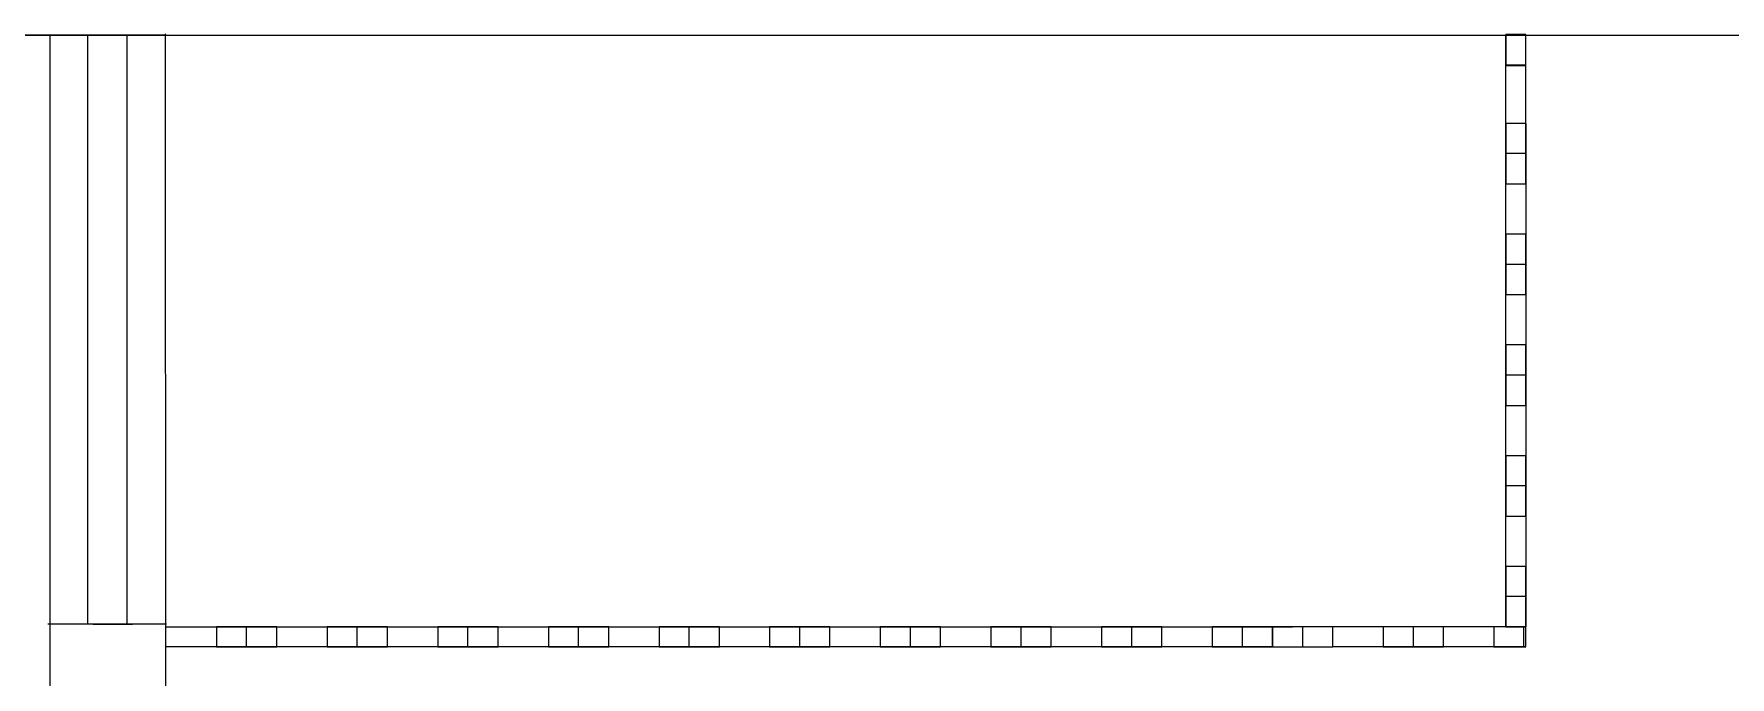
# Model space of a CAD drawing. Header units: inches. Extents: x 15 to 22798, y 21 to 21519.
# Drawn here: x 15682.1 to 16112.6, y 13150 to 13313 of the extents above; entities that cross this region are included whole.
import ezdxf

# ---------------------------------------------------------------- set-up
doc = ezdxf.new("R2010")
doc.units = ezdxf.units.IN
doc.header["$MEASUREMENT"] = 0
doc.layers.add('PORTE_finestre_doors_windows', color=4, linetype='Continuous', lineweight=15)

msp = doc.modelspace()

# ---------------------------------------------------------------- linework, layer by layer
for p, q in [((15055.71, 13312.69), (15715.71, 13312.8)), ((15055.71, 13312.69), (15715.71, 13312.69)), ((15715.78, 12899.5), (15715.58, 13313.01)), ((15715.71, 13312.69), (17033.86, 13312.69)), ((16055.74, 13162.85), (16055.71, 13312.85)), ((16055.71, 13162.69), (16055.71, 13312.69)), ((16060.82, 13290.48), (16060.82, 13312.85)), ((16060.82, 13290.33), (16060.82, 13312.69)), ((16060.82, 13305.03), (16055.71, 13305.03)), ((16060.82, 13290.33), (16060.82, 13162.69)), ((16060.82, 13282.67), (16055.71, 13282.67)), ((16060.82, 13254.59), (16055.71, 13254.59)), ((16060.82, 13226.51), (16055.71, 13226.51)), ((16060.82, 13198.43), (16055.71, 13198.43)), ((16060.82, 13170.35), (16055.71, 13170.35)), ((15736.13, 13157.59), (15736.13, 13162.69)), ((15764.21, 13157.59), (15764.21, 13162.69)), ((15792.29, 13157.59), (15792.29, 13162.69)), ((15820.37, 13157.59), (15820.37, 13162.69)), ((15848.45, 13157.59), (15848.45, 13162.69)), ((15876.53, 13157.59), (15876.53, 13162.69)), ((15904.61, 13157.59), (15904.61, 13162.69)), ((15932.69, 13157.59), (15932.69, 13162.69)), ((15960.77, 13157.59), (15960.77, 13162.69)), ((15988.85, 13157.59), (15988.85, 13162.69)), ((16004.16, 13157.59), (16004.16, 13162.69)), ((16060.82, 13162.69), (16011.82, 13162.69)), ((16032.24, 13157.59), (16032.24, 13162.69)), ((16060.82, 13162.69), (16054.92, 13162.69)), ((16060.32, 13157.59), (16060.32, 13162.69)), ((15856.11, 13157.59), (15715.71, 13157.59)), ((15996.5, 13157.59), (15856.11, 13157.59)), ((16060.82, 13157.59), (16011.82, 13157.59))]:
    msp.add_line(p, q)
for points in [[(15686.22, 13312.69), (15686.22, 12837.91)], [(15715.71, 13162.69), (16001.61, 13162.69)]]:
    msp.add_lwpolyline(points)
for points in [[(16060.82, 13305.19), (16060.82, 13312.85), (16055.71, 13312.85), (16055.71, 13305.19)], [(16060.82, 13305.03), (16060.82, 13312.69), (16055.71, 13312.69), (16055.71, 13305.03)], [(16060.82, 13275.01), (16060.82, 13290.33), (16055.71, 13290.33), (16055.71, 13275.01)], [(16060.82, 13246.93), (16060.82, 13262.25), (16055.71, 13262.25), (16055.71, 13246.93)], [(16060.82, 13218.85), (16060.82, 13234.17), (16055.71, 13234.17), (16055.71, 13218.85)], [(16060.82, 13190.77), (16060.82, 13206.09), (16055.71, 13206.09), (16055.71, 13190.77)], [(16060.82, 13162.69), (16060.82, 13178.01), (16055.71, 13178.01), (16055.71, 13162.69)], [(15728.47, 13157.59), (15743.79, 13157.59), (15743.79, 13162.69), (15728.47, 13162.69)], [(15756.55, 13157.59), (15771.87, 13157.59), (15771.87, 13162.69), (15756.55, 13162.69)], [(15784.63, 13157.59), (15799.95, 13157.59), (15799.95, 13162.69), (15784.63, 13162.69)], [(15812.71, 13157.59), (15828.03, 13157.59), (15828.03, 13162.69), (15812.71, 13162.69)], [(15840.79, 13157.59), (15856.11, 13157.59), (15856.11, 13162.69), (15840.79, 13162.69)], [(15868.87, 13157.59), (15884.18, 13157.59), (15884.18, 13162.69), (15868.87, 13162.69)], [(15896.95, 13157.59), (15912.26, 13157.59), (15912.26, 13162.69), (15896.95, 13162.69)], [(15925.03, 13157.59), (15940.34, 13157.59), (15940.34, 13162.69), (15925.03, 13162.69)], [(15953.11, 13157.59), (15968.42, 13157.59), (15968.42, 13162.69), (15953.11, 13162.69)], [(15981.19, 13157.59), (15996.5, 13157.59), (15996.5, 13162.69), (15981.19, 13162.69)], [(15996.5, 13157.59), (16011.82, 13157.59), (16011.82, 13162.69), (15996.5, 13162.69)], [(16024.58, 13157.59), (16039.9, 13157.59), (16039.9, 13162.69), (16024.58, 13162.69)], [(16052.66, 13157.59), (16060.82, 13157.59), (16060.82, 13162.69), (16052.66, 13162.69)]]:
    msp.add_lwpolyline(points, close=True)
at = {"layer": 'PORTE_finestre_doors_windows'}
for p, q in [((15695.78, 13312.69), (15695.78, 13163.37)), ((15705.78, 13163.37), (15705.78, 13312.8)), ((15695.78, 13263.37), (15695.78, 13163.37)), ((15715.82, 13163.37), (15685.71, 13163.37)), ((15715.82, 13163.37), (15685.71, 13163.37)), ((15697.2, 13163.37), (15707.2, 13163.37)), ((15697.2, 13163.37), (15707.2, 13163.37))]:
    msp.add_line(p, q, dxfattribs=at)

doc.saveas('drawing.dxf')
